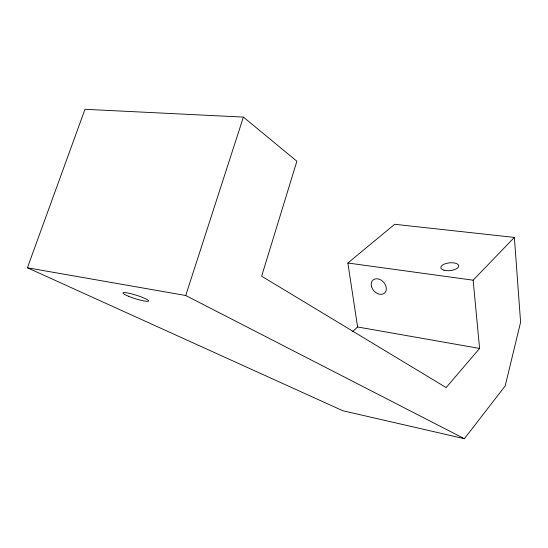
<?xml version="1.0" encoding="UTF-8"?>
<svg xmlns="http://www.w3.org/2000/svg" width="548" height="548" viewBox="0 0 548 548"><rect width="100%" height="100%" fill="white"/><g stroke="black" fill="none" stroke-linecap="round" stroke-linejoin="round"><path stroke-width="0.82" d="M464.389 438.701L185.731 295.502L243.394 117.094L84.988 109.299L27.4 267.787L342.822 410.74L464.389 438.701L505.201 385.895L520.6 322.217L514.366 237.414L394.676 224.29L347.864 263.013L357.611 326.978L352.672 331.574M514.366 237.414L473.143 280.192L479.589 348.439L446.141 387.566L261.643 276.199L296.879 161.228L243.394 117.094M347.864 263.013L473.143 280.192M27.4 267.787L185.731 295.502M357.611 326.978L479.589 348.439M128.479 296.235A13.433 1.795 17.5 0 0 148.577 301.071A13.433 1.795 17.5 0 0 130.349 293.57A13.433 1.795 17.5 0 0 128.479 296.235M443.962 270.191A9.001 3.898 -5.9 0 0 458.614 266.725A9.001 3.898 -5.9 0 0 446.846 263.28A9.001 3.898 -5.9 0 0 443.962 270.191M371.558 286.762A8.706 6.508 47.9 0 0 384.381 293.207A8.706 6.508 47.9 0 0 380.36 279.713A8.706 6.508 47.9 0 0 371.558 286.762"/></g></svg>
